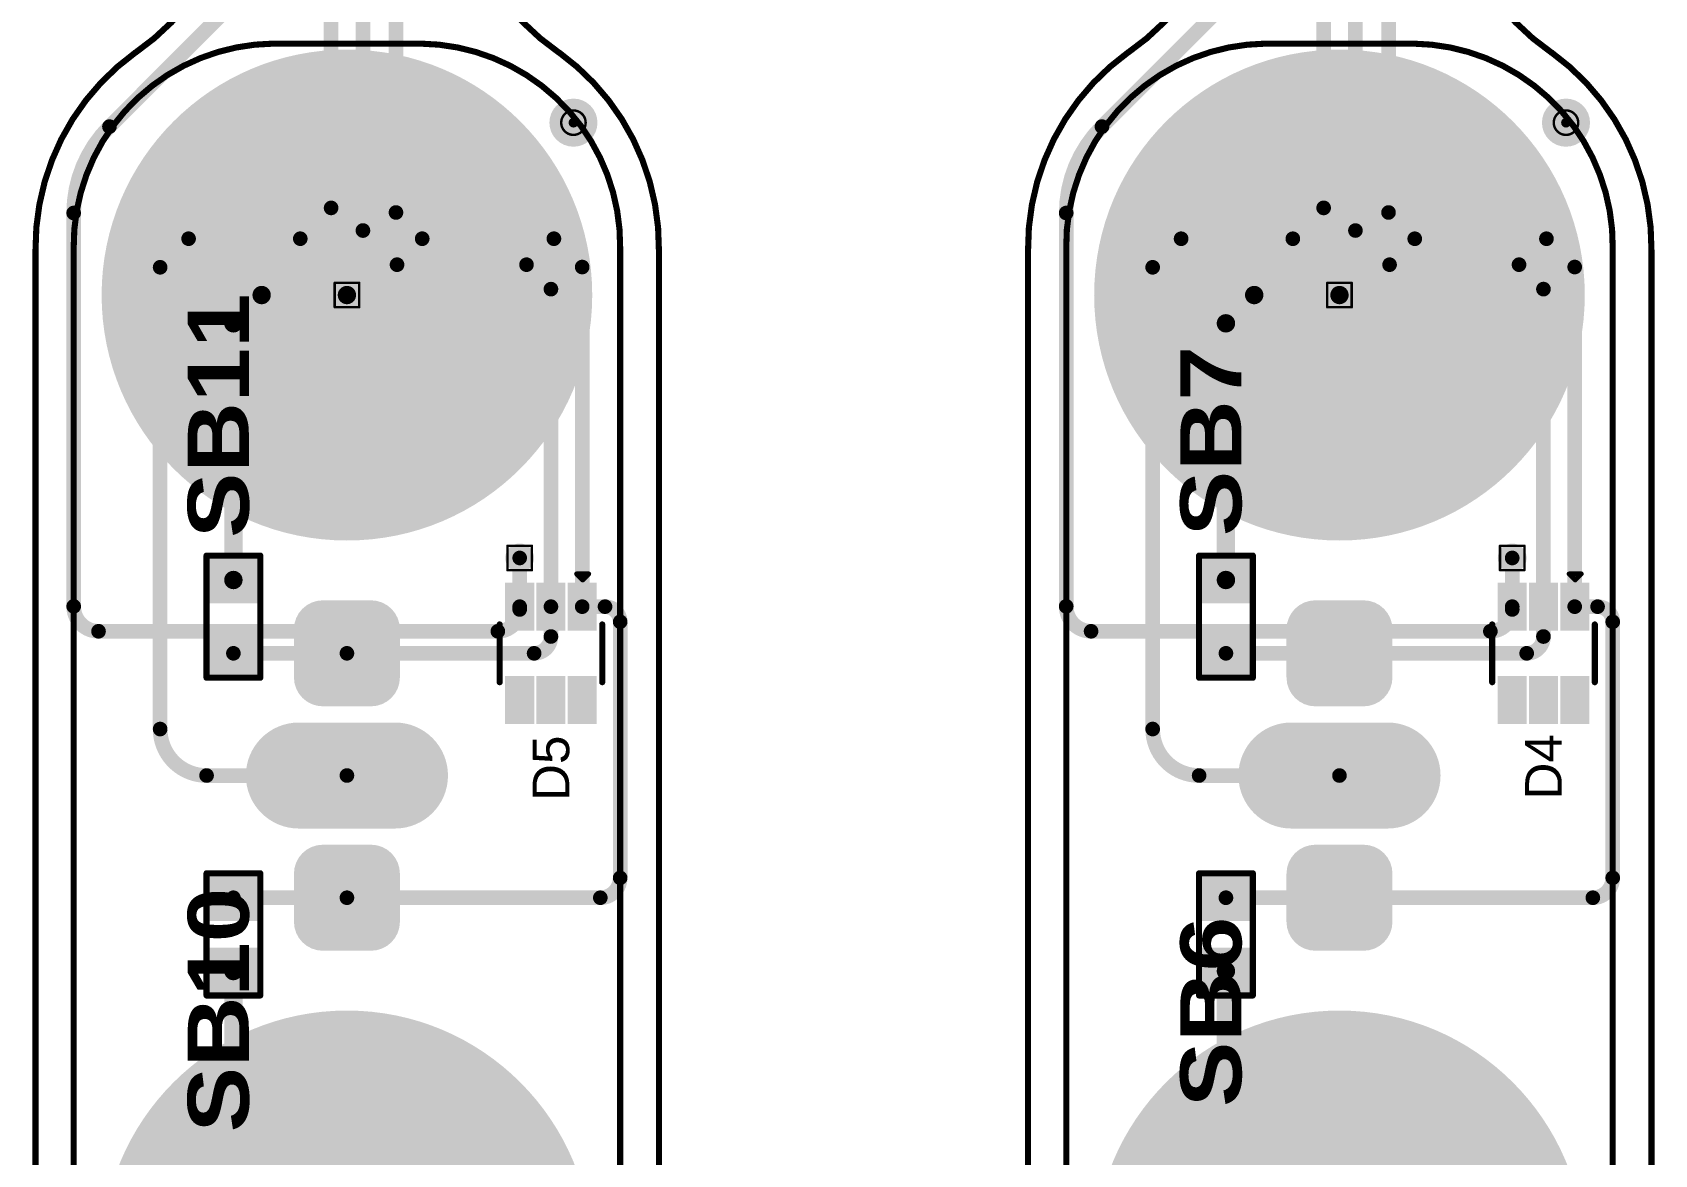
# Model space of a CAD drawing. Header units: inches. Extents: x -17 to 349, y -40 to 215.
# Drawn here: x 139.75 to 173.49, y 5.71 to 29.03 of the extents above; entities that cross this region are included whole.
import ezdxf

# ---------------------------------------------------------------- set-up
doc = ezdxf.new("R2010")
doc.units = ezdxf.units.IN
for name, color, linetype in [('Board Outline', 216, 'Continuous'), ('Bottom Layer', 5, 'Continuous'), ('Bottom Overlay', 54, 'Continuous'), ('Bottom Paste', 16, 'Continuous'), ('Bottom Solder', 6, 'Continuous'), ('Drill Drawing', 1, 'Continuous'), ('Pad Holes', 156, 'Continuous'), ('Top Layer', 1, 'Continuous'), ('Top Overlay', 2, 'Continuous'), ('Top Paste', 8, 'Continuous'), ('Top Solder', 216, 'Continuous'), ('Via Holes', 16, 'Continuous')]:
    doc.layers.add(name, color=color, linetype=linetype)
doc.styles.add('Arial', font='', dxfattribs={"height": 0.2})
doc.styles.add('Arial Black_Bold', font='', dxfattribs={"height": 0.2})
doc.styles.get('Arial').set_extended_font_data('Arial')
doc.styles.get('Arial Black_Bold').set_extended_font_data('Arial Black', bold=True)

# ---------------------------------------------------------------- blocks, each defined once
blk = doc.blocks.new('S______B______15')
at = {"layer": 'Top Layer'}
for points in [[(-1.143, -0.4445), (-1.143, 0.4445), (-0.381, 0.4445), (-0.381, -0.4445)], [(0.381, -0.4445), (0.381, 0.4445), (1.143, 0.4445), (1.143, -0.4445)]]:
    blk.add_hatch(color=1, dxfattribs=at).paths.add_polyline_path(points)
at = {"layer": 'Top Paste'}
for points in [[(-1.143, -0.4445), (-1.143, 0.4445), (-0.381, 0.4445), (-0.381, -0.4445)], [(0.381, -0.4445), (0.381, 0.4445), (1.143, 0.4445), (1.143, -0.4445)]]:
    blk.add_hatch(color=8, dxfattribs=at).paths.add_polyline_path(points)
at = {"layer": 'Top Solder'}
for points in [[(-1.2446, -0.5461), (-1.2446, 0.5461), (-0.2794, 0.5461), (-0.2794, -0.5461)], [(0.2794, -0.5461), (0.2794, 0.5461), (1.2446, 0.5461), (1.2446, -0.5461)]]:
    blk.add_hatch(color=216, dxfattribs=at).paths.add_polyline_path(points)
at = {"layer": 'Top Overlay', "const_width": 0.127}
for points in [[(-1.27, -0.5588), (-1.27, 0.5588)], [(1.27, 0.5588), (-1.27, 0.5588)], [(1.27, -0.5588), (1.27, 0.5588)], [(1.27, -0.5588), (-1.27, -0.5588)]]:
    blk.add_lwpolyline(points, dxfattribs=at)
at = {"layer": 'Top Overlay', "const_width": 0.0635}
for points in [[(-1.30175, 0.5588, 1), (-1.23825, 0.5588, 1)], [(-1.30175, 0.5588, 1), (-1.23825, 0.5588, 1)], [(1.23825, 0.5588, 1), (1.30175, 0.5588, 1)], [(1.23825, 0.5588, 1), (1.30175, 0.5588, 1)], [(-1.30175, -0.5588, 1), (-1.23825, -0.5588, 1)], [(-1.30175, -0.5588, 1), (-1.23825, -0.5588, 1)], [(1.23825, -0.5588, 1), (1.30175, -0.5588, 1)], [(1.23825, -0.5588, 1), (1.30175, -0.5588, 1)]]:
    blk.add_lwpolyline(points, format="xyb", close=True, dxfattribs=at)
blk = doc.blocks.new('S______B______16')
at = {"layer": 'Top Layer'}
for points in [[(-1.143, -0.4445), (-1.143, 0.4445), (-0.381, 0.4445), (-0.381, -0.4445)], [(0.381, -0.4445), (0.381, 0.4445), (1.143, 0.4445), (1.143, -0.4445)]]:
    blk.add_hatch(color=1, dxfattribs=at).paths.add_polyline_path(points)
at = {"layer": 'Top Paste'}
for points in [[(-1.143, -0.4445), (-1.143, 0.4445), (-0.381, 0.4445), (-0.381, -0.4445)], [(0.381, -0.4445), (0.381, 0.4445), (1.143, 0.4445), (1.143, -0.4445)]]:
    blk.add_hatch(color=8, dxfattribs=at).paths.add_polyline_path(points)
at = {"layer": 'Top Solder'}
for points in [[(-1.2446, -0.5461), (-1.2446, 0.5461), (-0.2794, 0.5461), (-0.2794, -0.5461)], [(0.2794, -0.5461), (0.2794, 0.5461), (1.2446, 0.5461), (1.2446, -0.5461)]]:
    blk.add_hatch(color=216, dxfattribs=at).paths.add_polyline_path(points)
at = {"layer": 'Top Overlay', "const_width": 0.127}
for points in [[(-1.27, 0.5588), (-1.27, -0.5588)], [(-1.27, 0.5588), (1.27, 0.5588)], [(1.27, 0.5588), (1.27, -0.5588)], [(-1.27, -0.5588), (1.27, -0.5588)]]:
    blk.add_lwpolyline(points, dxfattribs=at)
at = {"layer": 'Top Overlay', "const_width": 0.0635}
for points in [[(-1.30175, 0.5588, 1), (-1.23825, 0.5588, 1)], [(-1.30175, 0.5588, 1), (-1.23825, 0.5588, 1)], [(1.23825, 0.5588, 1), (1.30175, 0.5588, 1)], [(1.23825, 0.5588, 1), (1.30175, 0.5588, 1)], [(-1.30175, -0.5588, 1), (-1.23825, -0.5588, 1)], [(-1.30175, -0.5588, 1), (-1.23825, -0.5588, 1)], [(1.23825, -0.5588, 1), (1.30175, -0.5588, 1)], [(1.23825, -0.5588, 1), (1.30175, -0.5588, 1)]]:
    blk.add_lwpolyline(points, format="xyb", close=True, dxfattribs=at)
blk = doc.blocks.new('S______B______19')
at = {"layer": 'Top Layer'}
for points in [[(-1.143, -0.4445), (-1.143, 0.4445), (-0.381, 0.4445), (-0.381, -0.4445)], [(0.381, -0.4445), (0.381, 0.4445), (1.143, 0.4445), (1.143, -0.4445)]]:
    blk.add_hatch(color=1, dxfattribs=at).paths.add_polyline_path(points)
at = {"layer": 'Top Paste'}
for points in [[(-1.143, -0.4445), (-1.143, 0.4445), (-0.381, 0.4445), (-0.381, -0.4445)], [(0.381, -0.4445), (0.381, 0.4445), (1.143, 0.4445), (1.143, -0.4445)]]:
    blk.add_hatch(color=8, dxfattribs=at).paths.add_polyline_path(points)
at = {"layer": 'Top Solder'}
for points in [[(-1.2446, -0.5461), (-1.2446, 0.5461), (-0.2794, 0.5461), (-0.2794, -0.5461)], [(0.2794, -0.5461), (0.2794, 0.5461), (1.2446, 0.5461), (1.2446, -0.5461)]]:
    blk.add_hatch(color=216, dxfattribs=at).paths.add_polyline_path(points)
at = {"layer": 'Top Overlay', "const_width": 0.127}
for points in [[(-1.27, -0.5588), (-1.27, 0.5588)], [(1.27, 0.5588), (-1.27, 0.5588)], [(1.27, -0.5588), (1.27, 0.5588)], [(1.27, -0.5588), (-1.27, -0.5588)]]:
    blk.add_lwpolyline(points, dxfattribs=at)
at = {"layer": 'Top Overlay', "const_width": 0.0635}
for points in [[(-1.30175, 0.5588, 1), (-1.23825, 0.5588, 1)], [(-1.30175, 0.5588, 1), (-1.23825, 0.5588, 1)], [(1.23825, 0.5588, 1), (1.30175, 0.5588, 1)], [(1.23825, 0.5588, 1), (1.30175, 0.5588, 1)], [(-1.30175, -0.5588, 1), (-1.23825, -0.5588, 1)], [(-1.30175, -0.5588, 1), (-1.23825, -0.5588, 1)], [(1.23825, -0.5588, 1), (1.30175, -0.5588, 1)], [(1.23825, -0.5588, 1), (1.30175, -0.5588, 1)]]:
    blk.add_lwpolyline(points, format="xyb", close=True, dxfattribs=at)
blk = doc.blocks.new('S______B______20')
at = {"layer": 'Top Layer'}
for points in [[(-1.143, -0.4445), (-1.143, 0.4445), (-0.381, 0.4445), (-0.381, -0.4445)], [(0.381, -0.4445), (0.381, 0.4445), (1.143, 0.4445), (1.143, -0.4445)]]:
    blk.add_hatch(color=1, dxfattribs=at).paths.add_polyline_path(points)
at = {"layer": 'Top Paste'}
for points in [[(-1.143, -0.4445), (-1.143, 0.4445), (-0.381, 0.4445), (-0.381, -0.4445)], [(0.381, -0.4445), (0.381, 0.4445), (1.143, 0.4445), (1.143, -0.4445)]]:
    blk.add_hatch(color=8, dxfattribs=at).paths.add_polyline_path(points)
at = {"layer": 'Top Solder'}
for points in [[(-1.2446, -0.5461), (-1.2446, 0.5461), (-0.2794, 0.5461), (-0.2794, -0.5461)], [(0.2794, -0.5461), (0.2794, 0.5461), (1.2446, 0.5461), (1.2446, -0.5461)]]:
    blk.add_hatch(color=216, dxfattribs=at).paths.add_polyline_path(points)
at = {"layer": 'Top Overlay', "const_width": 0.127}
for points in [[(-1.27, 0.5588), (-1.27, -0.5588)], [(-1.27, 0.5588), (1.27, 0.5588)], [(1.27, 0.5588), (1.27, -0.5588)], [(-1.27, -0.5588), (1.27, -0.5588)]]:
    blk.add_lwpolyline(points, dxfattribs=at)
at = {"layer": 'Top Overlay', "const_width": 0.0635}
for points in [[(-1.30175, 0.5588, 1), (-1.23825, 0.5588, 1)], [(-1.30175, 0.5588, 1), (-1.23825, 0.5588, 1)], [(1.23825, 0.5588, 1), (1.30175, 0.5588, 1)], [(1.23825, 0.5588, 1), (1.30175, 0.5588, 1)], [(-1.30175, -0.5588, 1), (-1.23825, -0.5588, 1)], [(-1.30175, -0.5588, 1), (-1.23825, -0.5588, 1)], [(1.23825, -0.5588, 1), (1.30175, -0.5588, 1)], [(1.23825, -0.5588, 1), (1.30175, -0.5588, 1)]]:
    blk.add_lwpolyline(points, format="xyb", close=True, dxfattribs=at)
blk = doc.blocks.new('SOT_363_27')
at = {"layer": 'Top Layer'}
for points in [[(-0.57, 0.85), (-0.57, 0.45), (-1.37, 0.45), (-1.37, 0.85)], [(1.37, 0.85), (1.37, 0.45), (0.57, 0.45), (0.57, 0.85)], [(-0.57, 0.2), (-0.57, -0.2), (-1.37, -0.2), (-1.37, 0.2)], [(1.37, 0.2), (1.37, -0.2), (0.57, -0.2), (0.57, 0.2)], [(-0.57, -0.45), (-0.57, -0.85), (-1.37, -0.85), (-1.37, -0.45)], [(1.37, -0.45), (1.37, -0.85), (0.57, -0.85), (0.57, -0.45)]]:
    blk.add_hatch(color=1, dxfattribs=at).paths.add_polyline_path(points)
at = {"layer": 'Top Paste'}
for points in [[(-0.57, 0.85), (-0.57, 0.45), (-1.37, 0.45), (-1.37, 0.85)], [(1.37, 0.85), (1.37, 0.45), (0.57, 0.45), (0.57, 0.85)], [(-0.57, 0.2), (-0.57, -0.2), (-1.37, -0.2), (-1.37, 0.2)], [(1.37, 0.2), (1.37, -0.2), (0.57, -0.2), (0.57, 0.2)], [(-0.57, -0.45), (-0.57, -0.85), (-1.37, -0.85), (-1.37, -0.45)], [(1.37, -0.45), (1.37, -0.85), (0.57, -0.85), (0.57, -0.45)]]:
    blk.add_hatch(color=8, dxfattribs=at).paths.add_polyline_path(points)
at = {"layer": 'Top Solder'}
for points in [[(-0.468, 0.952), (-0.468, 0.348), (-1.472, 0.348), (-1.472, 0.952)], [(1.472, 0.952), (1.472, 0.348), (0.468, 0.348), (0.468, 0.952)], [(-0.468, 0.302), (-0.468, -0.302), (-1.472, -0.302), (-1.472, 0.302)], [(1.472, 0.302), (1.472, -0.302), (0.468, -0.302), (0.468, 0.302)], [(-0.468, -0.348), (-0.468, -0.952), (-1.472, -0.952), (-1.472, -0.348)], [(1.472, -0.348), (1.472, -0.952), (0.468, -0.952), (0.468, -0.348)]]:
    blk.add_hatch(color=216, dxfattribs=at).paths.add_polyline_path(points)
at = {"layer": 'Top Overlay'}
for points, const_width in [([(0.6, 1.067), (-0.6, 1.067)], 0.127), ([(-1.524, 0.66), (-1.651, 0.787)], 0.1), ([(-1.651, 0.533), (-1.651, 0.787)], 0.1), ([(-1.651, 0.533), (-1.524, 0.66)], 0.1), ([(-0.6, -1.067), (0.6, -1.067)], 0.127)]:
    blk.add_lwpolyline(points, dxfattribs=dict(at, const_width=const_width))
for points, const_width in [([(-0.632, 1.067, 1), (-0.568, 1.067, 1)], 0.0635), ([(0.568, 1.067, 1), (0.632, 1.067, 1)], 0.0635), ([(-1.676, 0.787, 1), (-1.626, 0.787, 1)], 0.05), ([(-1.676, 0.787, 1), (-1.626, 0.787, 1)], 0.05), ([(-1.549, 0.66, 1), (-1.499, 0.66, 1)], 0.05), ([(-1.549, 0.66, 1), (-1.499, 0.66, 1)], 0.05), ([(-1.676, 0.533, 1), (-1.626, 0.533, 1)], 0.05), ([(-1.676, 0.533, 1), (-1.626, 0.533, 1)], 0.05), ([(-0.632, -1.067, 1), (-0.568, -1.067, 1)], 0.0635), ([(0.568, -1.067, 1), (0.632, -1.067, 1)], 0.0635)]:
    blk.add_lwpolyline(points, format="xyb", close=True, dxfattribs=dict(at, const_width=const_width))
blk = doc.blocks.new('SOT_363_28')
at = {"layer": 'Top Layer'}
for points in [[(-0.57, 0.85), (-0.57, 0.45), (-1.37, 0.45), (-1.37, 0.85)], [(1.37, 0.85), (1.37, 0.45), (0.57, 0.45), (0.57, 0.85)], [(-0.57, 0.2), (-0.57, -0.2), (-1.37, -0.2), (-1.37, 0.2)], [(1.37, 0.2), (1.37, -0.2), (0.57, -0.2), (0.57, 0.2)], [(-0.57, -0.45), (-0.57, -0.85), (-1.37, -0.85), (-1.37, -0.45)], [(1.37, -0.45), (1.37, -0.85), (0.57, -0.85), (0.57, -0.45)]]:
    blk.add_hatch(color=1, dxfattribs=at).paths.add_polyline_path(points)
at = {"layer": 'Top Paste'}
for points in [[(-0.57, 0.85), (-0.57, 0.45), (-1.37, 0.45), (-1.37, 0.85)], [(1.37, 0.85), (1.37, 0.45), (0.57, 0.45), (0.57, 0.85)], [(-0.57, 0.2), (-0.57, -0.2), (-1.37, -0.2), (-1.37, 0.2)], [(1.37, 0.2), (1.37, -0.2), (0.57, -0.2), (0.57, 0.2)], [(-0.57, -0.45), (-0.57, -0.85), (-1.37, -0.85), (-1.37, -0.45)], [(1.37, -0.45), (1.37, -0.85), (0.57, -0.85), (0.57, -0.45)]]:
    blk.add_hatch(color=8, dxfattribs=at).paths.add_polyline_path(points)
at = {"layer": 'Top Solder'}
for points in [[(-0.468, 0.952), (-0.468, 0.348), (-1.472, 0.348), (-1.472, 0.952)], [(1.472, 0.952), (1.472, 0.348), (0.468, 0.348), (0.468, 0.952)], [(-0.468, 0.302), (-0.468, -0.302), (-1.472, -0.302), (-1.472, 0.302)], [(1.472, 0.302), (1.472, -0.302), (0.468, -0.302), (0.468, 0.302)], [(-0.468, -0.348), (-0.468, -0.952), (-1.472, -0.952), (-1.472, -0.348)], [(1.472, -0.348), (1.472, -0.952), (0.468, -0.952), (0.468, -0.348)]]:
    blk.add_hatch(color=216, dxfattribs=at).paths.add_polyline_path(points)
at = {"layer": 'Top Overlay'}
for points, const_width in [([(0.6, 1.067), (-0.6, 1.067)], 0.127), ([(-1.524, 0.66), (-1.651, 0.787)], 0.1), ([(-1.651, 0.533), (-1.651, 0.787)], 0.1), ([(-1.651, 0.533), (-1.524, 0.66)], 0.1), ([(-0.6, -1.067), (0.6, -1.067)], 0.127)]:
    blk.add_lwpolyline(points, dxfattribs=dict(at, const_width=const_width))
for points, const_width in [([(-0.632, 1.067, 1), (-0.568, 1.067, 1)], 0.0635), ([(0.568, 1.067, 1), (0.632, 1.067, 1)], 0.0635), ([(-1.676, 0.787, 1), (-1.626, 0.787, 1)], 0.05), ([(-1.676, 0.787, 1), (-1.626, 0.787, 1)], 0.05), ([(-1.549, 0.66, 1), (-1.499, 0.66, 1)], 0.05), ([(-1.549, 0.66, 1), (-1.499, 0.66, 1)], 0.05), ([(-1.676, 0.533, 1), (-1.626, 0.533, 1)], 0.05), ([(-1.676, 0.533, 1), (-1.626, 0.533, 1)], 0.05), ([(-0.632, -1.067, 1), (-0.568, -1.067, 1)], 0.0635), ([(0.568, -1.067, 1), (0.632, -1.067, 1)], 0.0635)]:
    blk.add_lwpolyline(points, format="xyb", close=True, dxfattribs=dict(at, const_width=const_width))
blk = doc.blocks.new('EMG_2_PAD_B_42')
at = {"layer": 'Bottom Layer'}
h = blk.add_hatch(color=5, dxfattribs=at)
edge = h.paths.add_edge_path()
edge.add_arc((0, 9.987), 5, 0, 360)
h = blk.add_hatch(color=5, dxfattribs=at)
edge = h.paths.add_edge_path()
edge.add_arc((0, -9.987), 5, 0, 360)
at = {"layer": 'Bottom Paste'}
h = blk.add_hatch(color=16, dxfattribs=at)
edge = h.paths.add_edge_path()
edge.add_arc((0, 9.987), 5, 0, 360)
h = blk.add_hatch(color=16, dxfattribs=at)
edge = h.paths.add_edge_path()
edge.add_arc((0, -9.987), 5, 0, 360)
at = {"layer": 'Bottom Solder'}
h = blk.add_hatch(color=6, dxfattribs=at)
edge = h.paths.add_edge_path()
edge.add_arc((0, 9.987), 5.102, 0, 360)
h = blk.add_hatch(color=6, dxfattribs=at)
edge = h.paths.add_edge_path()
edge.add_arc((0, -9.987), 5.102, 0, 360)
at = {"layer": 'Bottom Overlay', "const_width": 0.127}
for points in [[(-5.683, 10.966, -0.414214), (-1.531, 15.213)], [(1.531, 15.213, -0.414214), (5.683, 10.966)], [(-1.531, -15.213, -0.414214), (-5.683, -10.966)], [(5.683, -10.966, -0.414214), (1.531, -15.213)]]:
    blk.add_lwpolyline(points, format="xyb", dxfattribs=at)
for points in [[(-1.531, 15.213), (1.531, 15.213)], [(-5.683, -10.966), (-5.683, 10.966)], [(5.683, -10.966), (5.683, 10.966)], [(-1.531, -15.213), (1.531, -15.213)]]:
    blk.add_lwpolyline(points, dxfattribs=at)
at = {"layer": 'Bottom Overlay', "const_width": 0.0635}
for points in [[(-1.562, 15.213, 1), (-1.499, 15.213, 1)], [(-1.562, 15.213, 1), (-1.499, 15.213, 1)], [(1.499, 15.213, 1), (1.562, 15.213, 1)], [(1.499, 15.213, 1), (1.562, 15.213, 1)], [(-5.715, 10.966, 1), (-5.652, 10.966, 1)], [(-5.715, 10.966, 1), (-5.652, 10.966, 1)], [(5.651, 10.966, 1), (5.715, 10.966, 1)], [(5.651, 10.966, 1), (5.715, 10.966, 1)], [(-5.715, -10.966, 1), (-5.652, -10.966, 1)], [(-5.715, -10.966, 1), (-5.652, -10.966, 1)], [(5.651, -10.966, 1), (5.715, -10.966, 1)], [(5.651, -10.966, 1), (5.715, -10.966, 1)], [(-1.562, -15.213, 1), (-1.499, -15.213, 1)], [(-1.562, -15.213, 1), (-1.499, -15.213, 1)], [(1.499, -15.213, 1), (1.562, -15.213, 1)], [(1.499, -15.213, 1), (1.562, -15.213, 1)]]:
    blk.add_lwpolyline(points, format="xyb", close=True, dxfattribs=at)
blk = doc.blocks.new('EMG_2_PAD_B_43')
at = {"layer": 'Bottom Layer'}
h = blk.add_hatch(color=5, dxfattribs=at)
edge = h.paths.add_edge_path()
edge.add_arc((0, 9.987), 5, 0, 360)
h = blk.add_hatch(color=5, dxfattribs=at)
edge = h.paths.add_edge_path()
edge.add_arc((0, -9.987), 5, 0, 360)
at = {"layer": 'Bottom Paste'}
h = blk.add_hatch(color=16, dxfattribs=at)
edge = h.paths.add_edge_path()
edge.add_arc((0, 9.987), 5, 0, 360)
h = blk.add_hatch(color=16, dxfattribs=at)
edge = h.paths.add_edge_path()
edge.add_arc((0, -9.987), 5, 0, 360)
at = {"layer": 'Bottom Solder'}
h = blk.add_hatch(color=6, dxfattribs=at)
edge = h.paths.add_edge_path()
edge.add_arc((0, 9.987), 5.102, 0, 360)
h = blk.add_hatch(color=6, dxfattribs=at)
edge = h.paths.add_edge_path()
edge.add_arc((0, -9.987), 5.102, 0, 360)
at = {"layer": 'Bottom Overlay', "const_width": 0.127}
for points in [[(-5.683, 10.966, -0.414214), (-1.531, 15.213)], [(1.531, 15.213, -0.414214), (5.683, 10.966)], [(-1.531, -15.213, -0.414214), (-5.683, -10.966)], [(5.683, -10.966, -0.414214), (1.531, -15.213)]]:
    blk.add_lwpolyline(points, format="xyb", dxfattribs=at)
for points in [[(-1.531, 15.213), (1.531, 15.213)], [(-5.683, -10.966), (-5.683, 10.966)], [(5.683, -10.966), (5.683, 10.966)], [(-1.531, -15.213), (1.531, -15.213)]]:
    blk.add_lwpolyline(points, dxfattribs=at)
at = {"layer": 'Bottom Overlay', "const_width": 0.0635}
for points in [[(-1.562, 15.213, 1), (-1.499, 15.213, 1)], [(-1.562, 15.213, 1), (-1.499, 15.213, 1)], [(1.499, 15.213, 1), (1.562, 15.213, 1)], [(1.499, 15.213, 1), (1.562, 15.213, 1)], [(-5.715, 10.966, 1), (-5.652, 10.966, 1)], [(-5.715, 10.966, 1), (-5.652, 10.966, 1)], [(5.651, 10.966, 1), (5.715, 10.966, 1)], [(5.651, 10.966, 1), (5.715, 10.966, 1)], [(-5.715, -10.966, 1), (-5.652, -10.966, 1)], [(-5.715, -10.966, 1), (-5.652, -10.966, 1)], [(5.651, -10.966, 1), (5.715, -10.966, 1)], [(5.651, -10.966, 1), (5.715, -10.966, 1)], [(-1.562, -15.213, 1), (-1.499, -15.213, 1)], [(-1.562, -15.213, 1), (-1.499, -15.213, 1)], [(1.499, -15.213, 1), (1.562, -15.213, 1)], [(1.499, -15.213, 1), (1.562, -15.213, 1)]]:
    blk.add_lwpolyline(points, format="xyb", close=True, dxfattribs=at)
blk = doc.blocks.new('T____P____SMD_3_P____53')
at = {"layer": 'Top Layer'}
h = blk.add_hatch(color=1, dxfattribs=at)
edge = h.paths.add_edge_path()
edge.add_arc((-0.5, 3.04), 0.5, 90, 180)
edge.add_line((-1, 3.04), (-1, 2.04))
edge.add_arc((-0.5, 2.04), 0.5, 180, 270)
edge.add_line((-0.5, 1.54), (0.5, 1.54))
edge.add_arc((0.5, 2.04), 0.5, 270, 360)
edge.add_line((1, 2.04), (1, 3.04))
edge.add_arc((0.5, 3.04), 0.5, 0, 90)
edge.add_line((0.5, 3.54), (-0.5, 3.54))
h = blk.add_hatch(color=1, dxfattribs=at)
edge = h.paths.add_edge_path()
edge.add_arc((-1, 0), 1, 90, 270)
edge.add_line((-1, -1), (1, -1))
edge.add_arc((1, 0), 1, 270, 450)
edge.add_line((1, 1), (-1, 1))
h = blk.add_hatch(color=1, dxfattribs=at)
edge = h.paths.add_edge_path()
edge.add_arc((-0.5, -2.04), 0.5, 90, 180)
edge.add_line((-1, -2.04), (-1, -3.04))
edge.add_arc((-0.5, -3.04), 0.5, 180, 270)
edge.add_line((-0.5, -3.54), (0.5, -3.54))
edge.add_arc((0.5, -3.04), 0.5, 270, 360)
edge.add_line((1, -3.04), (1, -2.04))
edge.add_arc((0.5, -2.04), 0.5, 0, 90)
edge.add_line((0.5, -1.54), (-0.5, -1.54))
at = {"layer": 'Top Paste'}
h = blk.add_hatch(color=8, dxfattribs=at)
edge = h.paths.add_edge_path()
edge.add_arc((-0.5, 3.04), 0.5, 90, 180)
edge.add_line((-1, 3.04), (-1, 2.04))
edge.add_arc((-0.5, 2.04), 0.5, 180, 270)
edge.add_line((-0.5, 1.54), (0.5, 1.54))
edge.add_arc((0.5, 2.04), 0.5, 270, 360)
edge.add_line((1, 2.04), (1, 3.04))
edge.add_arc((0.5, 3.04), 0.5, 0, 90)
edge.add_line((0.5, 3.54), (-0.5, 3.54))
h = blk.add_hatch(color=8, dxfattribs=at)
edge = h.paths.add_edge_path()
edge.add_arc((-1, 0), 1, 90, 270)
edge.add_line((-1, -1), (1, -1))
edge.add_arc((1, 0), 1, 270, 450)
edge.add_line((1, 1), (-1, 1))
h = blk.add_hatch(color=8, dxfattribs=at)
edge = h.paths.add_edge_path()
edge.add_arc((-0.5, -2.04), 0.5, 90, 180)
edge.add_line((-1, -2.04), (-1, -3.04))
edge.add_arc((-0.5, -3.04), 0.5, 180, 270)
edge.add_line((-0.5, -3.54), (0.5, -3.54))
edge.add_arc((0.5, -3.04), 0.5, 270, 360)
edge.add_line((1, -3.04), (1, -2.04))
edge.add_arc((0.5, -2.04), 0.5, 0, 90)
edge.add_line((0.5, -1.54), (-0.5, -1.54))
at = {"layer": 'Top Solder'}
h = blk.add_hatch(color=216, dxfattribs=at)
edge = h.paths.add_edge_path()
edge.add_arc((-0.5, 3.04), 0.602, 90, 180)
edge.add_line((-1.102, 3.04), (-1.102, 2.04))
edge.add_arc((-0.5, 2.04), 0.602, 180, 270)
edge.add_line((-0.5, 1.438), (0.5, 1.438))
edge.add_arc((0.5, 2.04), 0.602, 270, 360)
edge.add_line((1.102, 2.04), (1.102, 3.04))
edge.add_arc((0.5, 3.04), 0.602, 0, 90)
edge.add_line((0.5, 3.642), (-0.5, 3.642))
h = blk.add_hatch(color=216, dxfattribs=at)
edge = h.paths.add_edge_path()
edge.add_arc((-1, 0), 1.102, 90, 270)
edge.add_line((-1, -1.102), (1, -1.102))
edge.add_arc((1, 0), 1.102, 270, 450)
edge.add_line((1, 1.102), (-1, 1.102))
h = blk.add_hatch(color=216, dxfattribs=at)
edge = h.paths.add_edge_path()
edge.add_arc((-0.5, -2.04), 0.602, 90, 180)
edge.add_line((-1.102, -2.04), (-1.102, -3.04))
edge.add_arc((-0.5, -3.04), 0.602, 180, 270)
edge.add_line((-0.5, -3.642), (0.5, -3.642))
edge.add_arc((0.5, -3.04), 0.602, 270, 360)
edge.add_line((1.102, -3.04), (1.102, -2.04))
edge.add_arc((0.5, -2.04), 0.602, 0, 90)
edge.add_line((0.5, -1.438), (-0.5, -1.438))
blk = doc.blocks.new('T____P____SMD_3_P____54')
at = {"layer": 'Top Layer'}
h = blk.add_hatch(color=1, dxfattribs=at)
edge = h.paths.add_edge_path()
edge.add_arc((-0.5, 3.04), 0.5, 90, 180)
edge.add_line((-1, 3.04), (-1, 2.04))
edge.add_arc((-0.5, 2.04), 0.5, 180, 270)
edge.add_line((-0.5, 1.54), (0.5, 1.54))
edge.add_arc((0.5, 2.04), 0.5, 270, 360)
edge.add_line((1, 2.04), (1, 3.04))
edge.add_arc((0.5, 3.04), 0.5, 0, 90)
edge.add_line((0.5, 3.54), (-0.5, 3.54))
h = blk.add_hatch(color=1, dxfattribs=at)
edge = h.paths.add_edge_path()
edge.add_arc((-1, 0), 1, 90, 270)
edge.add_line((-1, -1), (1, -1))
edge.add_arc((1, 0), 1, 270, 450)
edge.add_line((1, 1), (-1, 1))
h = blk.add_hatch(color=1, dxfattribs=at)
edge = h.paths.add_edge_path()
edge.add_arc((-0.5, -2.04), 0.5, 90, 180)
edge.add_line((-1, -2.04), (-1, -3.04))
edge.add_arc((-0.5, -3.04), 0.5, 180, 270)
edge.add_line((-0.5, -3.54), (0.5, -3.54))
edge.add_arc((0.5, -3.04), 0.5, 270, 360)
edge.add_line((1, -3.04), (1, -2.04))
edge.add_arc((0.5, -2.04), 0.5, 0, 90)
edge.add_line((0.5, -1.54), (-0.5, -1.54))
at = {"layer": 'Top Paste'}
h = blk.add_hatch(color=8, dxfattribs=at)
edge = h.paths.add_edge_path()
edge.add_arc((-0.5, 3.04), 0.5, 90, 180)
edge.add_line((-1, 3.04), (-1, 2.04))
edge.add_arc((-0.5, 2.04), 0.5, 180, 270)
edge.add_line((-0.5, 1.54), (0.5, 1.54))
edge.add_arc((0.5, 2.04), 0.5, 270, 360)
edge.add_line((1, 2.04), (1, 3.04))
edge.add_arc((0.5, 3.04), 0.5, 0, 90)
edge.add_line((0.5, 3.54), (-0.5, 3.54))
h = blk.add_hatch(color=8, dxfattribs=at)
edge = h.paths.add_edge_path()
edge.add_arc((-1, 0), 1, 90, 270)
edge.add_line((-1, -1), (1, -1))
edge.add_arc((1, 0), 1, 270, 450)
edge.add_line((1, 1), (-1, 1))
h = blk.add_hatch(color=8, dxfattribs=at)
edge = h.paths.add_edge_path()
edge.add_arc((-0.5, -2.04), 0.5, 90, 180)
edge.add_line((-1, -2.04), (-1, -3.04))
edge.add_arc((-0.5, -3.04), 0.5, 180, 270)
edge.add_line((-0.5, -3.54), (0.5, -3.54))
edge.add_arc((0.5, -3.04), 0.5, 270, 360)
edge.add_line((1, -3.04), (1, -2.04))
edge.add_arc((0.5, -2.04), 0.5, 0, 90)
edge.add_line((0.5, -1.54), (-0.5, -1.54))
at = {"layer": 'Top Solder'}
h = blk.add_hatch(color=216, dxfattribs=at)
edge = h.paths.add_edge_path()
edge.add_arc((-0.5, 3.04), 0.602, 90, 180)
edge.add_line((-1.102, 3.04), (-1.102, 2.04))
edge.add_arc((-0.5, 2.04), 0.602, 180, 270)
edge.add_line((-0.5, 1.438), (0.5, 1.438))
edge.add_arc((0.5, 2.04), 0.602, 270, 360)
edge.add_line((1.102, 2.04), (1.102, 3.04))
edge.add_arc((0.5, 3.04), 0.602, 0, 90)
edge.add_line((0.5, 3.642), (-0.5, 3.642))
h = blk.add_hatch(color=216, dxfattribs=at)
edge = h.paths.add_edge_path()
edge.add_arc((-1, 0), 1.102, 90, 270)
edge.add_line((-1, -1.102), (1, -1.102))
edge.add_arc((1, 0), 1.102, 270, 450)
edge.add_line((1, 1.102), (-1, 1.102))
h = blk.add_hatch(color=216, dxfattribs=at)
edge = h.paths.add_edge_path()
edge.add_arc((-0.5, -2.04), 0.602, 90, 180)
edge.add_line((-1.102, -2.04), (-1.102, -3.04))
edge.add_arc((-0.5, -3.04), 0.602, 180, 270)
edge.add_line((-0.5, -3.642), (0.5, -3.642))
edge.add_arc((0.5, -3.04), 0.602, 270, 360)
edge.add_line((1.102, -3.04), (1.102, -2.04))
edge.add_arc((0.5, -2.04), 0.602, 0, 90)
edge.add_line((0.5, -1.438), (-0.5, -1.438))

msp = doc.modelspace()

# ---------------------------------------------------------------- hatches: boundary and pattern name
at = {"layer": 'Bottom Layer'}
h = msp.add_hatch(color=5, dxfattribs=at)
edge = h.paths.add_edge_path()
edge.add_arc((146.289, 23.576), 0.3, 0, 360)
h = msp.add_hatch(color=5, dxfattribs=at)
edge = h.paths.add_edge_path()
edge.add_arc((166.932, 23.576), 0.3, 0, 360)
h = msp.add_hatch(color=5, dxfattribs=at)
edge = h.paths.add_edge_path()
edge.add_arc((149.882, 18.111), 0.3, 0, 360)
h = msp.add_hatch(color=5, dxfattribs=at)
edge = h.paths.add_edge_path()
edge.add_arc((170.525, 18.111), 0.3, 0, 360)
at = {"layer": 'Bottom Solder'}
h = msp.add_hatch(color=6, dxfattribs=at)
edge = h.paths.add_edge_path()
edge.add_arc((151, 27.159), 0.102, 0, 360)
h = msp.add_hatch(color=6, dxfattribs=at)
edge = h.paths.add_edge_path()
edge.add_arc((171.643, 27.159), 0.102, 0, 360)
at = {"layer": 'Pad Holes'}
h = msp.add_hatch(color=7, dxfattribs=at)
edge = h.paths.add_edge_path()
edge.add_arc((151, 27.159), 0.5, 0, 360)
h = msp.add_hatch(color=7, dxfattribs=at)
edge = h.paths.add_edge_path()
edge.add_arc((171.643, 27.159), 0.5, 0, 360)
at = {"layer": 'Top Layer'}
h = msp.add_hatch(color=1, dxfattribs=at)
edge = h.paths.add_edge_path()
edge.add_arc((146.289, 23.576), 0.3, 0, 360)
h = msp.add_hatch(color=1, dxfattribs=at)
edge = h.paths.add_edge_path()
edge.add_arc((166.932, 23.576), 0.3, 0, 360)
h = msp.add_hatch(color=1, dxfattribs=at)
edge = h.paths.add_edge_path()
edge.add_arc((149.882, 18.111), 0.3, 0, 360)
h = msp.add_hatch(color=1, dxfattribs=at)
edge = h.paths.add_edge_path()
edge.add_arc((170.525, 18.111), 0.3, 0, 360)
at = {"layer": 'Top Solder'}
h = msp.add_hatch(color=216, dxfattribs=at)
edge = h.paths.add_edge_path()
edge.add_arc((151, 27.159), 0.102, 0, 360)
h = msp.add_hatch(color=216, dxfattribs=at)
edge = h.paths.add_edge_path()
edge.add_arc((171.643, 27.159), 0.102, 0, 360)
at = {"layer": 'Via Holes'}
h = msp.add_hatch(color=7, dxfattribs=at)
edge = h.paths.add_edge_path()
edge.add_arc((146.289, 23.576), 0.15, 0, 360)
h = msp.add_hatch(color=7, dxfattribs=at)
edge = h.paths.add_edge_path()
edge.add_arc((166.932, 23.576), 0.15, 0, 360)
h = msp.add_hatch(color=7, dxfattribs=at)
edge = h.paths.add_edge_path()
edge.add_arc((149.882, 18.111), 0.15, 0, 360)
h = msp.add_hatch(color=7, dxfattribs=at)
edge = h.paths.add_edge_path()
edge.add_arc((170.525, 18.111), 0.15, 0, 360)

# ---------------------------------------------------------------- linework, layer by layer
at = {"layer": 'Board Outline', "const_width": 0.127}
for points in [[(144.06, 32.792, -0.250069), (141.891, 28.615)], [(150.699, 28.615, -0.250069), (148.531, 32.792)], [(164.703, 32.792, -0.250069), (162.534, 28.615)], [(171.342, 28.615, -0.250069), (169.173, 32.792)], [(139.812, 24.504, -0.244175), (141.89, 28.617)], [(150.701, 28.617, -0.244175), (152.778, 24.504)], [(160.455, 24.504, -0.244175), (162.533, 28.617)], [(171.344, 28.617, -0.244175), (173.421, 24.504)]]:
    msp.add_lwpolyline(points, format="xyb", dxfattribs=at)
at = {"layer": 'Board Outline', "const_width": 0.0635}
for points in [[(141.858, 28.617, 1), (141.922, 28.617, 1)], [(141.86, 28.615, 1), (141.923, 28.615, 1)], [(150.667, 28.615, 1), (150.731, 28.615, 1)], [(150.669, 28.617, 1), (150.732, 28.617, 1)], [(162.501, 28.617, 1), (162.565, 28.617, 1)], [(162.503, 28.615, 1), (162.566, 28.615, 1)], [(171.31, 28.615, 1), (171.374, 28.615, 1)], [(171.312, 28.617, 1), (171.375, 28.617, 1)], [(139.78, 24.504, 1), (139.844, 24.504, 1)], [(139.78, 24.504, 1), (139.844, 24.504, 1)], [(152.747, 24.504, 1), (152.81, 24.504, 1)], [(152.747, 24.504, 1), (152.81, 24.504, 1)], [(160.423, 24.504, 1), (160.487, 24.504, 1)], [(160.423, 24.504, 1), (160.487, 24.504, 1)], [(173.39, 24.504, 1), (173.453, 24.504, 1)], [(173.39, 24.504, 1), (173.453, 24.504, 1)]]:
    msp.add_lwpolyline(points, format="xyb", close=True, dxfattribs=at)
at = {"layer": 'Board Outline', "const_width": 0.127}
for points in [[(139.812, 2.648), (139.812, 24.504)], [(152.778, 24.504), (152.778, 2.648)], [(160.455, 2.648), (160.455, 24.504)], [(173.421, 24.504), (173.421, 2.648)]]:
    msp.add_lwpolyline(points, dxfattribs=at)
at = {"layer": 'Bottom Layer', "const_width": 0.305}
for points in [[(161.993, 27.077), (165.345, 30.429)], [(141.35, 27.077), (143.915, 29.642)], [(140.606, 17.105), (140.606, 25.281)], [(161.249, 17.105), (161.249, 25.281)], [(149.882, 17.041), (149.882, 18.111)], [(170.525, 17.041), (170.525, 18.111)], [(141.123, 16.587), (149.428, 16.587)], [(161.766, 16.587), (170.071, 16.587)]]:
    msp.add_lwpolyline(points, dxfattribs=at)
for points in [[(140.606, 25.281, -0.198912), (141.35, 27.077)], [(161.249, 25.281, -0.198912), (161.993, 27.077)], [(141.123, 16.587, -0.414214), (140.606, 17.105)], [(161.766, 16.587, -0.414214), (161.249, 17.105)], [(149.882, 17.041, -0.414214), (149.428, 16.587)], [(170.525, 17.041, -0.414214), (170.071, 16.587)]]:
    msp.add_lwpolyline(points, format="xyb", dxfattribs=at)
at = {"layer": 'Bottom Layer', "const_width": 0.152}
for points in [[(141.274, 27.077, 1), (141.426, 27.077, 1)], [(141.274, 27.077, 1), (141.426, 27.077, 1)], [(161.916, 27.077, 1), (162.069, 27.077, 1)], [(161.916, 27.077, 1), (162.069, 27.077, 1)], [(140.53, 25.281, 1), (140.682, 25.281, 1)], [(140.53, 25.281, 1), (140.682, 25.281, 1)], [(161.172, 25.281, 1), (161.325, 25.281, 1)], [(161.172, 25.281, 1), (161.325, 25.281, 1)], [(149.806, 18.111, 1), (149.958, 18.111, 1)], [(170.448, 18.111, 1), (170.601, 18.111, 1)], [(140.53, 17.105, 1), (140.682, 17.105, 1)], [(140.53, 17.105, 1), (140.682, 17.105, 1)], [(161.172, 17.105, 1), (161.325, 17.105, 1)], [(161.172, 17.105, 1), (161.325, 17.105, 1)], [(149.806, 17.041, 1), (149.958, 17.041, 1)], [(149.806, 17.041, 1), (149.958, 17.041, 1)], [(170.448, 17.041, 1), (170.601, 17.041, 1)], [(170.448, 17.041, 1), (170.601, 17.041, 1)], [(141.047, 16.587, 1), (141.199, 16.587, 1)], [(141.047, 16.587, 1), (141.199, 16.587, 1)], [(149.352, 16.587, 1), (149.504, 16.587, 1)], [(149.352, 16.587, 1), (149.504, 16.587, 1)], [(161.69, 16.587, 1), (161.842, 16.587, 1)], [(161.69, 16.587, 1), (161.842, 16.587, 1)], [(169.994, 16.587, 1), (170.147, 16.587, 1)], [(169.994, 16.587, 1), (170.147, 16.587, 1)]]:
    msp.add_lwpolyline(points, format="xyb", close=True, dxfattribs=at)
at = {"layer": 'Drill Drawing'}
for points, const_width in [([(151.254, 27.159, 1), (150.746, 27.159, 1)], 0.0508), ([(171.897, 27.159, 1), (171.389, 27.159, 1)], 0.0508), ([(150.734, 27.159, 1), (150.759, 27.159, 1)], 0.0254), ([(151.242, 27.159, 1), (151.267, 27.159, 1)], 0.0254), ([(171.377, 27.159, 1), (171.402, 27.159, 1)], 0.0254), ([(171.885, 27.159, 1), (171.91, 27.159, 1)], 0.0254), ([(146.022, 23.83, 1), (146.048, 23.83, 1)], 0.0254), ([(146.022, 23.83, 1), (146.048, 23.83, 1)], 0.0254), ([(146.53, 23.83, 1), (146.556, 23.83, 1)], 0.0254), ([(146.53, 23.83, 1), (146.556, 23.83, 1)], 0.0254), ([(166.665, 23.83, 1), (166.691, 23.83, 1)], 0.0254), ([(166.665, 23.83, 1), (166.691, 23.83, 1)], 0.0254), ([(167.173, 23.83, 1), (167.199, 23.83, 1)], 0.0254), ([(167.173, 23.83, 1), (167.199, 23.83, 1)], 0.0254), ([(146.022, 23.322, 1), (146.048, 23.322, 1)], 0.0254), ([(146.022, 23.322, 1), (146.048, 23.322, 1)], 0.0254), ([(146.53, 23.322, 1), (146.556, 23.322, 1)], 0.0254), ([(146.53, 23.322, 1), (146.556, 23.322, 1)], 0.0254), ([(166.665, 23.322, 1), (166.691, 23.322, 1)], 0.0254), ([(166.665, 23.322, 1), (166.691, 23.322, 1)], 0.0254), ([(167.173, 23.322, 1), (167.199, 23.322, 1)], 0.0254), ([(167.173, 23.322, 1), (167.199, 23.322, 1)], 0.0254), ([(149.615, 18.365, 1), (149.64, 18.365, 1)], 0.0254), ([(149.615, 18.365, 1), (149.64, 18.365, 1)], 0.0254), ([(150.123, 18.365, 1), (150.148, 18.365, 1)], 0.0254), ([(150.123, 18.365, 1), (150.148, 18.365, 1)], 0.0254), ([(170.258, 18.365, 1), (170.283, 18.365, 1)], 0.0254), ([(170.258, 18.365, 1), (170.283, 18.365, 1)], 0.0254), ([(170.766, 18.365, 1), (170.791, 18.365, 1)], 0.0254), ([(170.766, 18.365, 1), (170.791, 18.365, 1)], 0.0254), ([(149.615, 17.857, 1), (149.64, 17.857, 1)], 0.0254), ([(149.615, 17.857, 1), (149.64, 17.857, 1)], 0.0254), ([(150.123, 17.857, 1), (150.148, 17.857, 1)], 0.0254), ([(150.123, 17.857, 1), (150.148, 17.857, 1)], 0.0254), ([(170.258, 17.857, 1), (170.283, 17.857, 1)], 0.0254), ([(170.258, 17.857, 1), (170.283, 17.857, 1)], 0.0254), ([(170.766, 17.857, 1), (170.791, 17.857, 1)], 0.0254), ([(170.766, 17.857, 1), (170.791, 17.857, 1)], 0.0254)]:
    msp.add_lwpolyline(points, format="xyb", close=True, dxfattribs=dict(at, const_width=const_width))
at = {"layer": 'Drill Drawing', "const_width": 0.0508}
for points in [[(146.035, 23.83), (146.543, 23.83)], [(146.035, 23.322), (146.035, 23.83)], [(146.543, 23.322), (146.543, 23.83)], [(166.678, 23.83), (167.186, 23.83)], [(166.678, 23.322), (166.678, 23.83)], [(167.186, 23.322), (167.186, 23.83)], [(146.035, 23.322), (146.543, 23.322)], [(166.678, 23.322), (167.186, 23.322)], [(149.628, 18.365), (150.136, 18.365)], [(149.628, 17.857), (149.628, 18.365)], [(150.136, 17.857), (150.136, 18.365)], [(170.271, 18.365), (170.779, 18.365)], [(170.271, 17.857), (170.271, 18.365)], [(170.779, 17.857), (170.779, 18.365)], [(149.628, 17.857), (150.136, 17.857)], [(170.271, 17.857), (170.779, 17.857)]]:
    msp.add_lwpolyline(points, dxfattribs=at)
at = {"layer": 'Top Layer'}
for points, const_width in [([(145.96, 25.387), (145.96, 30.892)], 0.305), ([(146.621, 24.917), (146.621, 30.51)], 0.305), ([(167.264, 24.917), (167.264, 30.51)], 0.305), ([(166.603, 25.387), (166.603, 29.854)], 0.305), ([(147.309, 25.292), (147.309, 29.355)], 0.305), ([(167.952, 25.292), (167.952, 29.355)], 0.305), ([(142.996, 24.747), (145.319, 24.747)], 0.305), ([(147.855, 24.747), (150.594, 24.747)], 0.305), ([(163.639, 24.746), (165.962, 24.746)], 0.305), ([(168.498, 24.746), (171.236, 24.746)], 0.305), ([(142.404, 14.555), (142.404, 24.153)], 0.305), ([(147.331, 24.207), (150.024, 24.207)], 0.305), ([(151.182, 17.099), (151.182, 24.158)], 0.305), ([(163.047, 14.555), (163.047, 24.153)], 0.305), ([(167.974, 24.207), (170.667, 24.207)], 0.305), ([(171.825, 17.099), (171.825, 24.158)], 0.305), ([(144.515, 23.576), (146.289, 23.576)], 0.381), ([(150.532, 17.099), (150.532, 23.699)], 0.305), ([(165.158, 23.576), (166.932, 23.576)], 0.381), ([(171.175, 16.478), (171.175, 23.699)], 0.305), ([(143.928, 17.653), (143.928, 22.988)], 0.381), ([(164.571, 17.653), (164.571, 22.988)], 0.381), ([(149.882, 17.099), (149.882, 18.111)], 0.305), ([(170.525, 17.099), (170.525, 18.111)], 0.305), ([(150.532, 16.478), (150.532, 17.099)], 0.305), ([(151.182, 17.099), (151.657, 17.099)], 0.305), ([(171.825, 17.099), (172.3, 17.099)], 0.305), ([(151.972, 11.462), (151.972, 16.784)], 0.305), ([(172.615, 11.462), (172.615, 16.783)], 0.305), ([(143.928, 16.129), (146.289, 16.129)], 0.305), ([(146.289, 16.129), (150.182, 16.129)], 0.305), ([(164.571, 16.129), (170.825, 16.129)], 0.305), ([(143.37, 13.589), (146.289, 13.589)], 0.305), ([(164.013, 13.589), (166.932, 13.589)], 0.305), ([(143.928, 11.049), (146.289, 11.049)], 0.305), ([(146.289, 11.049), (151.559, 11.049)], 0.305), ([(164.571, 11.049), (172.202, 11.049)], 0.305), ([(143.928, 4.095), (143.928, 9.525)], 0.381), ([(164.571, 4.095), (164.571, 9.525)], 0.381)]:
    msp.add_lwpolyline(points, dxfattribs=dict(at, const_width=const_width))
for points, const_width in [([(145.96, 25.387, -0.414214), (145.319, 24.747)], 0.305), ([(147.855, 24.747, -0.414214), (147.309, 25.292)], 0.305), ([(166.603, 25.387, -0.414214), (165.962, 24.746)], 0.305), ([(168.498, 24.746, -0.414214), (167.952, 25.292)], 0.305), ([(147.331, 24.207, -0.414214), (146.621, 24.917)], 0.305), ([(167.974, 24.207, -0.414214), (167.264, 24.917)], 0.305), ([(142.404, 24.153, -0.415072), (142.996, 24.747)], 0.305), ([(150.594, 24.747, -0.414214), (151.182, 24.158)], 0.305), ([(163.047, 24.153, -0.415072), (163.639, 24.746)], 0.305), ([(171.236, 24.746, -0.414214), (171.825, 24.158)], 0.305), ([(150.024, 24.207, -0.414214), (150.532, 23.699)], 0.305), ([(170.667, 24.207, -0.414214), (171.175, 23.699)], 0.305), ([(143.928, 22.988, -0.414214), (144.515, 23.576)], 0.381), ([(164.571, 22.988, -0.414214), (165.158, 23.576)], 0.381), ([(151.657, 17.099, -0.414214), (151.972, 16.784)], 0.305), ([(172.3, 17.099, -0.414214), (172.615, 16.783)], 0.305), ([(150.532, 16.478, -0.414214), (150.182, 16.129)], 0.305), ([(171.175, 16.478, -0.414214), (170.825, 16.129)], 0.305), ([(143.37, 13.589, -0.414214), (142.404, 14.555)], 0.305), ([(164.013, 13.589, -0.414214), (163.047, 14.555)], 0.305), ([(151.972, 11.462, -0.414214), (151.559, 11.049)], 0.305), ([(172.615, 11.462, -0.414214), (172.202, 11.049)], 0.305)]:
    msp.add_lwpolyline(points, format="xyb", dxfattribs=dict(at, const_width=const_width))
for points, const_width in [([(145.884, 25.387, 1), (146.036, 25.387, 1)], 0.152), ([(145.884, 25.387, 1), (146.036, 25.387, 1)], 0.152), ([(147.233, 25.292, 1), (147.385, 25.292, 1)], 0.152), ([(147.233, 25.292, 1), (147.385, 25.292, 1)], 0.152), ([(166.526, 25.387, 1), (166.679, 25.387, 1)], 0.152), ([(166.526, 25.387, 1), (166.679, 25.387, 1)], 0.152), ([(167.876, 25.292, 1), (168.028, 25.292, 1)], 0.152), ([(167.876, 25.292, 1), (168.028, 25.292, 1)], 0.152), ([(146.545, 24.917, 1), (146.698, 24.917, 1)], 0.152), ([(146.545, 24.917, 1), (146.698, 24.917, 1)], 0.152), ([(167.188, 24.917, 1), (167.34, 24.917, 1)], 0.152), ([(167.188, 24.917, 1), (167.34, 24.917, 1)], 0.152), ([(142.92, 24.747, 1), (143.072, 24.747, 1)], 0.152), ([(142.92, 24.747, 1), (143.072, 24.747, 1)], 0.152), ([(145.243, 24.747, 1), (145.395, 24.747, 1)], 0.152), ([(145.243, 24.747, 1), (145.395, 24.747, 1)], 0.152), ([(147.778, 24.747, 1), (147.931, 24.747, 1)], 0.152), ([(147.778, 24.747, 1), (147.931, 24.747, 1)], 0.152), ([(150.517, 24.747, 1), (150.67, 24.747, 1)], 0.152), ([(150.517, 24.747, 1), (150.67, 24.747, 1)], 0.152), ([(163.562, 24.746, 1), (163.715, 24.746, 1)], 0.152), ([(163.562, 24.746, 1), (163.715, 24.746, 1)], 0.152), ([(165.886, 24.746, 1), (166.038, 24.746, 1)], 0.152), ([(165.886, 24.746, 1), (166.038, 24.746, 1)], 0.152), ([(168.421, 24.746, 1), (168.574, 24.746, 1)], 0.152), ([(168.421, 24.746, 1), (168.574, 24.746, 1)], 0.152), ([(171.16, 24.746, 1), (171.313, 24.746, 1)], 0.152), ([(171.16, 24.746, 1), (171.313, 24.746, 1)], 0.152), ([(142.328, 24.153, 1), (142.48, 24.153, 1)], 0.152), ([(142.328, 24.153, 1), (142.48, 24.153, 1)], 0.152), ([(147.255, 24.207, 1), (147.408, 24.207, 1)], 0.152), ([(147.255, 24.207, 1), (147.408, 24.207, 1)], 0.152), ([(149.948, 24.207, 1), (150.1, 24.207, 1)], 0.152), ([(149.948, 24.207, 1), (150.1, 24.207, 1)], 0.152), ([(151.106, 24.158, 1), (151.258, 24.158, 1)], 0.152), ([(151.106, 24.158, 1), (151.258, 24.158, 1)], 0.152), ([(162.97, 24.153, 1), (163.123, 24.153, 1)], 0.152), ([(162.97, 24.153, 1), (163.123, 24.153, 1)], 0.152), ([(167.898, 24.207, 1), (168.05, 24.207, 1)], 0.152), ([(167.898, 24.207, 1), (168.05, 24.207, 1)], 0.152), ([(170.59, 24.207, 1), (170.743, 24.207, 1)], 0.152), ([(170.59, 24.207, 1), (170.743, 24.207, 1)], 0.152), ([(171.748, 24.158, 1), (171.901, 24.158, 1)], 0.152), ([(171.748, 24.158, 1), (171.901, 24.158, 1)], 0.152), ([(144.42, 23.576, 1), (144.611, 23.576, 1)], 0.191), ([(144.42, 23.576, 1), (144.611, 23.576, 1)], 0.191), ([(146.194, 23.576, 1), (146.384, 23.576, 1)], 0.191), ([(150.456, 23.699, 1), (150.608, 23.699, 1)], 0.152), ([(150.456, 23.699, 1), (150.608, 23.699, 1)], 0.152), ([(165.063, 23.576, 1), (165.254, 23.576, 1)], 0.191), ([(165.063, 23.576, 1), (165.254, 23.576, 1)], 0.191), ([(166.837, 23.576, 1), (167.027, 23.576, 1)], 0.191), ([(171.098, 23.699, 1), (171.251, 23.699, 1)], 0.152), ([(171.098, 23.699, 1), (171.251, 23.699, 1)], 0.152), ([(143.832, 22.988, 1), (144.023, 22.988, 1)], 0.191), ([(143.832, 22.988, 1), (144.023, 22.988, 1)], 0.191), ([(164.475, 22.988, 1), (164.666, 22.988, 1)], 0.191), ([(164.475, 22.988, 1), (164.666, 22.988, 1)], 0.191), ([(149.806, 18.111, 1), (149.958, 18.111, 1)], 0.152), ([(170.448, 18.111, 1), (170.601, 18.111, 1)], 0.152), ([(143.832, 17.653, 1), (144.023, 17.653, 1)], 0.191), ([(164.475, 17.653, 1), (164.666, 17.653, 1)], 0.191), ([(149.806, 17.099, 1), (149.958, 17.099, 1)], 0.152), ([(150.456, 17.099, 1), (150.608, 17.099, 1)], 0.152), ([(150.456, 17.099, 1), (150.608, 17.099, 1)], 0.152), ([(151.106, 17.099, 1), (151.258, 17.099, 1)], 0.152), ([(151.106, 17.099, 1), (151.258, 17.099, 1)], 0.152), ([(151.581, 17.099, 1), (151.733, 17.099, 1)], 0.152), ([(151.581, 17.099, 1), (151.733, 17.099, 1)], 0.152), ([(170.448, 17.099, 1), (170.601, 17.099, 1)], 0.152), ([(171.748, 17.099, 1), (171.901, 17.099, 1)], 0.152), ([(171.748, 17.099, 1), (171.901, 17.099, 1)], 0.152), ([(172.224, 17.099, 1), (172.376, 17.099, 1)], 0.152), ([(172.224, 17.099, 1), (172.376, 17.099, 1)], 0.152), ([(151.896, 16.784, 1), (152.048, 16.784, 1)], 0.152), ([(151.896, 16.784, 1), (152.048, 16.784, 1)], 0.152), ([(172.539, 16.783, 1), (172.691, 16.783, 1)], 0.152), ([(172.539, 16.783, 1), (172.691, 16.783, 1)], 0.152), ([(150.456, 16.478, 1), (150.608, 16.478, 1)], 0.152), ([(150.456, 16.478, 1), (150.608, 16.478, 1)], 0.152), ([(171.098, 16.478, 1), (171.251, 16.478, 1)], 0.152), ([(171.098, 16.478, 1), (171.251, 16.478, 1)], 0.152), ([(143.852, 16.129, 1), (144.004, 16.129, 1)], 0.152), ([(146.213, 16.129, 1), (146.365, 16.129, 1)], 0.152), ([(146.213, 16.129, 1), (146.365, 16.129, 1)], 0.152), ([(150.106, 16.129, 1), (150.259, 16.129, 1)], 0.152), ([(150.106, 16.129, 1), (150.259, 16.129, 1)], 0.152), ([(164.494, 16.129, 1), (164.647, 16.129, 1)], 0.152), ([(170.749, 16.129, 1), (170.902, 16.129, 1)], 0.152), ([(170.749, 16.129, 1), (170.902, 16.129, 1)], 0.152), ([(142.328, 14.555, 1), (142.48, 14.555, 1)], 0.152), ([(142.328, 14.555, 1), (142.48, 14.555, 1)], 0.152), ([(162.97, 14.555, 1), (163.123, 14.555, 1)], 0.152), ([(162.97, 14.555, 1), (163.123, 14.555, 1)], 0.152), ([(143.294, 13.589, 1), (143.446, 13.589, 1)], 0.152), ([(143.294, 13.589, 1), (143.446, 13.589, 1)], 0.152), ([(146.213, 13.589, 1), (146.365, 13.589, 1)], 0.152), ([(163.937, 13.589, 1), (164.089, 13.589, 1)], 0.152), ([(163.937, 13.589, 1), (164.089, 13.589, 1)], 0.152), ([(166.856, 13.589, 1), (167.008, 13.589, 1)], 0.152), ([(151.896, 11.462, 1), (152.048, 11.462, 1)], 0.152), ([(151.896, 11.462, 1), (152.048, 11.462, 1)], 0.152), ([(172.539, 11.462, 1), (172.691, 11.462, 1)], 0.152), ([(172.539, 11.462, 1), (172.691, 11.462, 1)], 0.152), ([(143.852, 11.049, 1), (144.004, 11.049, 1)], 0.152), ([(146.213, 11.049, 1), (146.365, 11.049, 1)], 0.152), ([(146.213, 11.049, 1), (146.365, 11.049, 1)], 0.152), ([(151.483, 11.049, 1), (151.635, 11.049, 1)], 0.152), ([(151.483, 11.049, 1), (151.635, 11.049, 1)], 0.152), ([(164.494, 11.049, 1), (164.647, 11.049, 1)], 0.152), ([(172.126, 11.049, 1), (172.278, 11.049, 1)], 0.152), ([(172.126, 11.049, 1), (172.278, 11.049, 1)], 0.152), ([(143.832, 9.525, 1), (144.023, 9.525, 1)], 0.191), ([(164.475, 9.525, 1), (164.666, 9.525, 1)], 0.191)]:
    msp.add_lwpolyline(points, format="xyb", close=True, dxfattribs=dict(at, const_width=const_width))

# ---------------------------------------------------------------- block references
for name, p in [('EMG_2_PAD_B_42', (146.289, 13.589)), ('EMG_2_PAD_B_43', (166.932, 13.589))]:
    msp.add_blockref(name, p)
for name, p, rotation in [('S______B______15', (143.928, 16.891), 270), ('S______B______19', (164.571, 16.891), 270), ('SOT_363_27', (150.532, 16.129), 270), ('SOT_363_28', (171.175, 16.129), 270), ('T____P____SMD_3_P____53', (146.289, 13.589), 180), ('T____P____SMD_3_P____54', (166.932, 13.589), 180), ('S______B______16', (143.928, 10.287), 90), ('S______B______20', (164.571, 10.287), 90)]:
    msp.add_blockref(name, p, dxfattribs=dict(rotation=rotation))

# ---------------------------------------------------------------- texts
at = {"layer": 'Top Overlay'}
for s, height, style, p in [('SB11', 1.27, 'Arial Black_Bold', (144.249, 18.529)), ('SB7', 1.27, 'Arial Black_Bold', (164.892, 18.566)), ('D5', 0.762, 'Arial', (150.913, 13.059)), ('D4', 0.762, 'Arial', (171.555, 13.089)), ('SB10', 1.27, 'Arial Black_Bold', (144.249, 6.175)), ('SB6', 1.27, 'Arial Black_Bold', (164.892, 6.701))]:
    msp.add_text(s, height=height, rotation=90, dxfattribs=dict(at, style=style)).set_placement(p)

doc.saveas('drawing.dxf')
